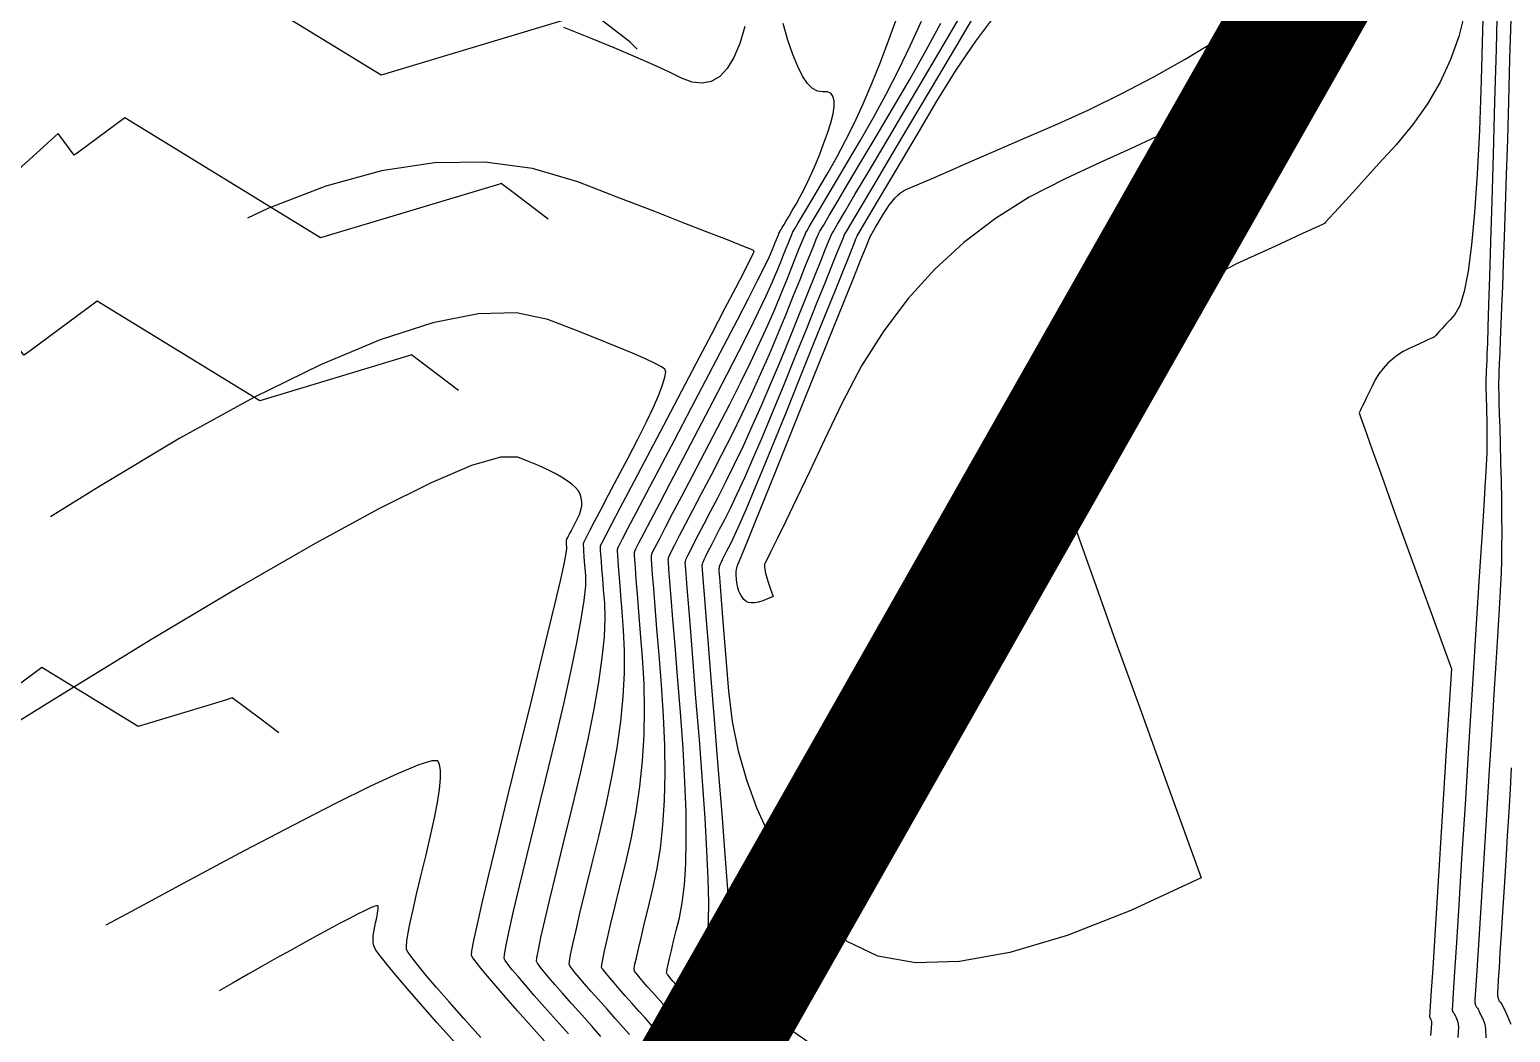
# Model space of a CAD drawing. Header units: metres. Extents: x 729358 to 732680, y 1423022 to 1426117.
# Drawn here: x 730704.09 to 730748.82, y 1425772.46 to 1425802.74 of the extents above; entities that cross this region are included whole.
import ezdxf

# ---------------------------------------------------------------- set-up
doc = ezdxf.new("R2010")
doc.units = ezdxf.units.M
doc.header["$MEASUREMENT"] = 0
doc.linetypes.add('PHANTOM', pattern=[2.5, 1.25, -0.25, 0.25, -0.25, 0.25, -0.25])
for name, color, linetype in [('36Bound', 6, 'PHANTOM'), ('CONTOUR', 59, 'Continuous'), ('HR36 IE-Exi_Xref$0$CONTOUR', 8, 'Continuous'), ('HR36 IE-Exi_Xref$0$CONTOURINDEX', 10, 'Continuous'), ('INDEX-CON', 252, 'Continuous')]:
    doc.layers.add(name, color=color, linetype=linetype)

# ---------------------------------------------------------------- blocks, each defined once
blk = doc.blocks.new('ct 50 rai')
at = {"layer": 'CONTOUR'}
for points in [[(-253.171, 1.414), (-253.209, 0.764), (-253.25, 0.079), (-253.294, -0.642), (-253.34, -1.399), (-253.389, -2.192), (-253.437, -2.951), (-253.478, -3.61), (-253.513, -4.168), (-253.542, -4.625), (-253.564, -4.98), (-253.58, -5.235), (-253.589, -5.388), (-253.593, -5.441), (-253.592, -5.444), (-253.592, -5.449), (-253.59, -5.457), (-253.588, -5.468), (-253.585, -5.481), (-253.582, -5.496), (-253.578, -5.514), (-253.573, -5.534), (-253.567, -5.556), (-253.561, -5.576), (-253.552, -5.595), (-253.543, -5.614), (-253.533, -5.632), (-253.521, -5.648), (-253.508, -5.664), (-253.494, -5.679), (-253.476, -5.702), (-253.452, -5.742), (-253.423, -5.799), (-253.387, -5.872), (-253.345, -5.962), (-253.297, -6.068), (-253.243, -6.191), (-253.184, -6.331)], [(-278.116, -6.579), (-278.131, -6.563), (-278.145, -6.548), (-278.157, -6.535), (-278.168, -6.524), (-278.177, -6.514), (-278.185, -6.506), (-278.192, -6.5), (-278.197, -6.495), (-278.202, -6.49), (-278.207, -6.482), (-278.213, -6.473), (-278.218, -6.461), (-278.224, -6.448), (-278.231, -6.432), (-278.237, -6.413), (-278.244, -6.393), (-278.262, -6.361), (-278.3, -6.308), (-278.358, -6.233), (-278.437, -6.137), (-278.537, -6.019), (-278.657, -5.881), (-278.798, -5.721), (-278.96, -5.539), (-279.121, -5.358), (-279.262, -5.199), (-279.382, -5.061), (-279.481, -4.945), (-279.559, -4.851), (-279.616, -4.778), (-279.653, -4.727), (-279.669, -4.698), (-279.665, -4.644), (-279.642, -4.52), (-279.6, -4.324), (-279.54, -4.058), (-279.46, -3.721), (-279.362, -3.314), (-279.245, -2.836), (-279.11, -2.287), (-278.978, -1.678), (-278.875, -1.022), (-278.8, -0.318), (-278.752, 0.433), (-278.733, 1.233), (-278.741, 2.08), (-278.778, 2.976), (-278.842, 3.919), (-278.915, 4.825), (-278.978, 5.612), (-279.032, 6.278), (-279.075, 6.823), (-279.108, 7.248), (-279.132, 7.553), (-279.145, 7.737), (-279.148, 7.801), (-279.147, 7.805), (-279.145, 7.811), (-279.143, 7.817), (-279.142, 7.824), (-279.14, 7.833), (-279.138, 7.842), (-279.136, 7.853), (-279.135, 7.865), (-279.108, 7.924), (-279.032, 8.075), (-278.906, 8.32), (-278.73, 8.658), (-278.505, 9.089), (-278.23, 9.613), (-277.906, 10.23), (-277.532, 10.94), (-277.147, 11.678), (-276.789, 12.376), (-276.459, 13.036), (-276.156, 13.656), (-275.88, 14.238), (-275.632, 14.781), (-275.412, 15.285), (-275.219, 15.75), (-275.05, 16.169), (-274.904, 16.532), (-274.78, 16.839), (-274.678, 17.092), (-274.598, 17.289), (-274.541, 17.431), (-274.506, 17.518), (-274.493, 17.55), (-274.491, 17.553), (-274.489, 17.557), (-274.487, 17.56), (-274.486, 17.563), (-274.484, 17.566), (-274.483, 17.569), (-274.482, 17.571), (-274.481, 17.574), (-274.454, 17.619), (-274.376, 17.75), (-274.247, 17.968), (-274.068, 18.272), (-273.837, 18.661), (-273.554, 19.138), (-273.221, 19.7), (-272.837, 20.348), (-272.435, 21.046), (-272.05, 21.756), (-271.681, 22.479), (-271.328, 23.213), (-270.992, 23.96)], [(-279.806, -6.647), (-279.999, -6.428), (-280.226, -6.173), (-280.486, -5.881), (-280.747, -5.588), (-280.974, -5.331), (-281.168, -5.108), (-281.328, -4.92), (-281.454, -4.768), (-281.547, -4.651), (-281.606, -4.568), (-281.632, -4.521), (-281.625, -4.434), (-281.588, -4.233), (-281.521, -3.917), (-281.423, -3.487), (-281.295, -2.943), (-281.136, -2.285), (-280.947, -1.512), (-280.728, -0.625), (-280.511, 0.298), (-280.33, 1.179), (-280.184, 2.016), (-280.073, 2.812), (-279.998, 3.564), (-279.959, 4.274), (-279.954, 4.941), (-279.985, 5.566), (-280.031, 6.132), (-280.07, 6.623), (-280.103, 7.04), (-280.13, 7.381), (-280.15, 7.648), (-280.163, 7.84), (-280.171, 7.958), (-280.172, 8), (-280.169, 8.005), (-280.167, 8.011), (-280.165, 8.017), (-280.164, 8.023), (-280.162, 8.03), (-280.161, 8.037), (-280.159, 8.044), (-280.158, 8.051), (-280.122, 8.124), (-280.017, 8.328), (-279.843, 8.662), (-279.599, 9.128), (-279.286, 9.723), (-278.904, 10.45), (-278.453, 11.307), (-277.932, 12.296), (-277.408, 13.291), (-276.947, 14.172), (-276.549, 14.938), (-276.213, 15.588), (-275.94, 16.124), (-275.73, 16.544), (-275.583, 16.849), (-275.498, 17.039), (-275.448, 17.163), (-275.404, 17.272), (-275.367, 17.364), (-275.335, 17.441), (-275.311, 17.502), (-275.292, 17.547), (-275.28, 17.577), (-275.274, 17.59), (-275.271, 17.595), (-275.269, 17.6), (-275.267, 17.604), (-275.265, 17.607), (-275.264, 17.61), (-275.263, 17.612), (-275.262, 17.613), (-275.262, 17.614), (-275.254, 17.628), (-275.231, 17.666), (-275.193, 17.73), (-275.14, 17.819), (-275.072, 17.934), (-274.989, 18.074), (-274.891, 18.24), (-274.778, 18.43), (-274.658, 18.642), (-274.538, 18.869), (-274.418, 19.113), (-274.299, 19.374), (-274.18, 19.65), (-274.061, 19.943), (-273.943, 20.252), (-273.825, 20.578), (-273.724, 20.889), (-273.657, 21.156), (-273.625, 21.379), (-273.626, 21.557), (-273.661, 21.692), (-273.73, 21.782), (-273.833, 21.827), (-273.97, 21.828), (-274.124, 21.842), (-274.276, 21.926), (-274.427, 22.079), (-274.577, 22.302), (-274.726, 22.594), (-274.874, 22.956), (-275.021, 23.387), (-275.166, 23.888)], [(-276.32, 23.8), (-276.475, 23.285), (-276.653, 22.861), (-276.857, 22.529), (-277.084, 22.289), (-277.336, 22.14), (-277.613, 22.082), (-277.914, 22.116), (-278.239, 22.242), (-278.619, 22.427), (-279.084, 22.64), (-279.635, 22.881), (-280.27, 23.149), (-280.99, 23.446), (-281.795, 23.77)], [(-281.653, -6.625), (-282.013, -6.223), (-282.373, -5.818), (-282.687, -5.462), (-282.954, -5.155), (-283.175, -4.896), (-283.35, -4.685), (-283.478, -4.523), (-283.559, -4.409), (-283.595, -4.344), (-283.586, -4.224), (-283.535, -3.946), (-283.442, -3.51), (-283.307, -2.917), (-283.13, -2.165), (-282.911, -1.255), (-282.65, -0.188), (-282.347, 1.037), (-282.044, 2.275), (-281.785, 3.38), (-281.568, 4.351), (-281.395, 5.19), (-281.264, 5.895), (-281.176, 6.468), (-281.131, 6.907), (-281.129, 7.214), (-281.147, 7.439), (-281.162, 7.635), (-281.175, 7.802), (-281.184, 7.94), (-281.191, 8.048), (-281.195, 8.128), (-281.196, 8.178), (-281.195, 8.199), (-281.192, 8.206), (-281.19, 8.212), (-281.188, 8.217), (-281.186, 8.222), (-281.184, 8.227), (-281.183, 8.231), (-281.182, 8.234), (-281.182, 8.238), (-281.161, 8.28), (-281.098, 8.399), (-280.995, 8.597), (-280.851, 8.872), (-280.665, 9.225), (-280.439, 9.655), (-280.171, 10.164), (-279.862, 10.75), (-279.556, 11.339), (-279.298, 11.856), (-279.086, 12.302), (-278.922, 12.676), (-278.806, 12.978), (-278.736, 13.208), (-278.714, 13.367), (-278.739, 13.454), (-278.837, 13.522), (-279.033, 13.624), (-279.328, 13.76), (-279.721, 13.93), (-280.212, 14.134), (-280.802, 14.372), (-281.49, 14.645), (-282.276, 14.951), (-283.219, 15.155), (-284.376, 15.12), (-285.749, 14.847), (-287.337, 14.334), (-289.139, 13.583), (-291.156, 12.592), (-293.389, 11.363), (-295.836, 9.895), (-297.298, 8.988)], [(-285.066, -6.906), (-285.625, -6.278), (-286.112, -5.726), (-286.527, -5.249), (-286.87, -4.847), (-287.141, -4.52), (-287.339, -4.268), (-287.466, -4.092), (-287.521, -3.99), (-287.536, -3.923), (-287.546, -3.85), (-287.55, -3.77), (-287.547, -3.683), (-287.539, -3.589), (-287.525, -3.489), (-287.505, -3.383), (-287.479, -3.27), (-287.453, -3.16), (-287.432, -3.062), (-287.416, -2.978), (-287.405, -2.907), (-287.399, -2.849), (-287.399, -2.804), (-287.404, -2.772), (-287.414, -2.753), (-287.448, -2.753), (-287.526, -2.779), (-287.647, -2.831), (-287.811, -2.908), (-288.019, -3.012), (-288.27, -3.14), (-288.564, -3.295), (-288.902, -3.476), (-289.269, -3.674), (-289.651, -3.883), (-290.048, -4.102), (-290.459, -4.331), (-290.886, -4.571), (-291.328, -4.821), (-291.784, -5.081), (-292.204, -5.322)]]:
    blk.add_lwpolyline(points, dxfattribs=at)
at = {"layer": 'CONTOUR', "flags": 128}
for points in [[(-273.707, 17.519), (-273.66, 17.599), (-273.526, 17.826), (-273.305, 18.2), (-272.997, 18.72), (-272.602, 19.387), (-272.12, 20.2), (-271.551, 21.16), (-270.896, 22.266), (-270.233, 23.393), (-269.643, 24.412)], [(-253.594, 24.488), (-253.633, 23.115), (-253.678, 21.532), (-253.724, 19.935), (-253.764, 18.524), (-253.8, 17.296), (-253.831, 16.253), (-253.857, 15.393), (-253.879, 14.719), (-253.895, 14.228), (-253.906, 13.922), (-253.915, 13.721), (-253.922, 13.546), (-253.928, 13.398), (-253.933, 13.276), (-253.937, 13.181), (-253.94, 13.112), (-253.942, 13.07), (-253.942, 13.054), (-253.942, 13.052), (-253.942, 13.049), (-253.942, 13.047), (-253.942, 13.045), (-253.942, 13.044), (-253.942, 13.042), (-253.942, 13.041), (-253.942, 13.04), (-253.942, 13.025), (-253.941, 12.983), (-253.939, 12.912), (-253.936, 12.814), (-253.933, 12.688), (-253.929, 12.533), (-253.924, 12.352), (-253.918, 12.142), (-253.912, 11.925), (-253.909, 11.72), (-253.906, 11.528), (-253.906, 11.35), (-253.907, 11.184), (-253.909, 11.031), (-253.913, 10.89), (-253.919, 10.763), (-253.933, 10.523), (-253.962, 10.046), (-254.006, 9.332), (-254.065, 8.379), (-254.139, 7.19), (-254.228, 5.763), (-254.332, 4.098), (-254.451, 2.197), (-254.569, 0.302), (-254.672, -1.34), (-254.759, -2.729), (-254.83, -3.866), (-254.885, -4.751), (-254.925, -5.383), (-254.949, -5.762), (-254.957, -5.889), (-254.957, -5.891), (-254.956, -5.893), (-254.956, -5.896), (-254.955, -5.901), (-254.953, -5.906), (-254.952, -5.913), (-254.95, -5.921), (-254.948, -5.929), (-254.946, -5.938), (-254.943, -5.947), (-254.939, -5.955), (-254.935, -5.963), (-254.931, -5.971), (-254.926, -5.978), (-254.92, -5.985), (-254.914, -5.991), (-254.907, -6.001), (-254.897, -6.018), (-254.884, -6.042), (-254.869, -6.073), (-254.851, -6.112), (-254.83, -6.157), (-254.807, -6.21), (-254.782, -6.27), (-254.768, -6.416), (-254.782, -6.729)], [(-275.588, -6.827), (-276, -6.537), (-276.337, -6.299), (-276.599, -6.115), (-276.786, -5.983), (-276.898, -5.904), (-276.935, -5.877), (-276.937, -5.876), (-276.94, -5.872), (-276.946, -5.866), (-276.955, -5.857), (-276.965, -5.845), (-276.978, -5.831), (-276.994, -5.814), (-277.011, -5.795), (-277.029, -5.775), (-277.045, -5.758), (-277.058, -5.744), (-277.07, -5.732), (-277.079, -5.722), (-277.086, -5.714), (-277.091, -5.709), (-277.094, -5.706), (-277.096, -5.703), (-277.099, -5.697), (-277.103, -5.688), (-277.108, -5.676), (-277.113, -5.661), (-277.12, -5.642), (-277.127, -5.621), (-277.135, -5.597), (-277.147, -5.568), (-277.167, -5.533), (-277.193, -5.492), (-277.227, -5.445), (-277.268, -5.392), (-277.316, -5.333), (-277.371, -5.269), (-277.433, -5.198), (-277.495, -5.128), (-277.549, -5.067), (-277.595, -5.014), (-277.633, -4.97), (-277.663, -4.933), (-277.685, -4.905), (-277.699, -4.886), (-277.706, -4.875), (-277.704, -4.854), (-277.695, -4.806), (-277.679, -4.731), (-277.656, -4.629), (-277.626, -4.5), (-277.588, -4.343), (-277.543, -4.16), (-277.491, -3.949), (-277.445, -3.655), (-277.42, -3.223), (-277.416, -2.653), (-277.431, -1.945), (-277.467, -1.098), (-277.524, -0.113), (-277.601, 1.01), (-277.698, 2.271), (-277.799, 3.519), (-277.887, 4.6), (-277.96, 5.515), (-278.02, 6.265), (-278.067, 6.848), (-278.1, 7.265), (-278.119, 7.517), (-278.125, 7.602), (-278.124, 7.605), (-278.123, 7.61), (-278.121, 7.617), (-278.12, 7.626), (-278.118, 7.636), (-278.116, 7.648), (-278.113, 7.662), (-278.111, 7.678), (-278.094, 7.723), (-278.046, 7.823), (-277.969, 7.978), (-277.861, 8.189), (-277.724, 8.455), (-277.556, 8.776), (-277.359, 9.153), (-277.131, 9.585), (-276.885, 10.064), (-276.631, 10.58), (-276.369, 11.133), (-276.098, 11.724), (-275.82, 12.353), (-275.535, 13.018), (-275.241, 13.721), (-274.939, 14.462), (-274.652, 15.174), (-274.403, 15.792), (-274.193, 16.316), (-274.02, 16.745), (-273.884, 17.08), (-273.787, 17.321), (-273.728, 17.467), (-273.707, 17.519)], [(-262.542, -1.908), (-264.666, -2.9), (-266.59, -3.653), (-268.316, -4.167), (-269.844, -4.442), (-271.173, -4.478), (-272.304, -4.275), (-273.237, -3.833), (-273.97, -3.152), (-274.57, -2.344), (-275.099, -1.521), (-275.559, -0.683), (-275.948, 0.169), (-276.268, 1.036), (-276.517, 1.918), (-276.697, 2.814), (-276.806, 3.725), (-276.876, 4.587), (-276.936, 5.333), (-276.987, 5.965), (-277.029, 6.482), (-277.061, 6.884), (-277.084, 7.172), (-277.097, 7.345), (-277.102, 7.403), (-277.101, 7.405), (-277.1, 7.41), (-277.099, 7.417), (-277.098, 7.427), (-277.096, 7.439), (-277.093, 7.454), (-277.091, 7.472), (-277.088, 7.492), (-277.079, 7.522), (-277.06, 7.57), (-277.031, 7.636), (-276.992, 7.72), (-276.942, 7.821), (-276.882, 7.94), (-276.812, 8.076), (-276.731, 8.23), (-276.623, 8.45), (-276.472, 8.784), (-276.278, 9.231), (-276.041, 9.792), (-275.761, 10.467), (-275.437, 11.256), (-275.07, 12.158), (-274.66, 13.174), (-274.255, 14.18), (-273.904, 15.051), (-273.607, 15.789), (-273.363, 16.393), (-273.174, 16.863), (-273.039, 17.199), (-272.958, 17.401), (-272.93, 17.469), (-272.93, 17.47), (-272.929, 17.472), (-272.928, 17.474), (-272.926, 17.476), (-272.925, 17.48), (-272.923, 17.483), (-272.921, 17.488), (-272.918, 17.492), (-272.879, 17.56), (-272.765, 17.753), (-272.577, 18.071), (-272.314, 18.514), (-271.977, 19.083), (-271.566, 19.777), (-271.081, 20.596), (-270.521, 21.54), (-269.929, 22.498), (-269.345, 23.357), (-268.769, 24.118)], [(-254.575, 24.223), (-254.759, 23.498), (-255.008, 22.797), (-255.322, 22.119), (-255.7, 21.465), (-256.143, 20.835), (-256.651, 20.228), (-257.158, 19.671), (-257.597, 19.187), (-257.968, 18.778), (-258.273, 18.443), (-258.509, 18.183), (-258.679, 17.997), (-258.781, 17.885), (-258.815, 17.847), (-258.857, 17.828), (-258.981, 17.771), (-259.187, 17.676), (-259.475, 17.543), (-259.845, 17.373), (-260.298, 17.165), (-260.832, 16.92), (-261.449, 16.636), (-262.086, 16.31), (-262.681, 15.936), (-263.235, 15.513), (-263.748, 15.043), (-264.219, 14.524), (-264.649, 13.957), (-265.038, 13.342), (-265.385, 12.679), (-265.692, 12.033), (-265.959, 11.472), (-266.187, 10.995), (-266.376, 10.601), (-266.526, 10.291), (-266.637, 10.066), (-266.708, 9.924), (-266.74, 9.866), (-266.685, 9.668), (-266.496, 9.106), (-266.173, 8.181), (-265.715, 6.891), (-265.124, 5.237), (-264.397, 3.219), (-263.537, 0.838), (-262.542, -1.908)]]:
    blk.add_lwpolyline(points, dxfattribs=at)
at = {"layer": 'INDEX-CON'}
for points in [[(-253.186, 24.016), (-253.221, 22.799), (-253.257, 21.547), (-253.291, 20.386), (-253.324, 19.316), (-253.355, 18.338), (-253.385, 17.45), (-253.413, 16.653), (-253.439, 15.948), (-253.464, 15.333), (-253.486, 14.8), (-253.505, 14.337), (-253.522, 13.945), (-253.535, 13.624), (-253.546, 13.374), (-253.553, 13.195), (-253.558, 13.087), (-253.559, 13.049), (-253.559, 13.047), (-253.559, 13.045), (-253.559, 13.043), (-253.559, 13.041), (-253.559, 13.039), (-253.559, 13.037), (-253.559, 13.034), (-253.559, 13.032), (-253.558, 12.993), (-253.555, 12.879), (-253.55, 12.691), (-253.543, 12.428), (-253.534, 12.091), (-253.522, 11.68), (-253.509, 11.195), (-253.494, 10.635), (-253.479, 10.055), (-253.469, 9.51), (-253.463, 8.998), (-253.461, 8.521), (-253.464, 8.079), (-253.471, 7.67), (-253.482, 7.296), (-253.497, 6.956), (-253.518, 6.565), (-253.549, 6.037), (-253.589, 5.373), (-253.637, 4.572), (-253.694, 3.635), (-253.761, 2.56), (-253.836, 1.35), (-253.92, 0.002), (-254.003, -1.325), (-254.075, -2.475), (-254.136, -3.449), (-254.186, -4.246), (-254.225, -4.866), (-254.252, -5.309), (-254.269, -5.575), (-254.275, -5.665), (-254.274, -5.667), (-254.274, -5.671), (-254.273, -5.677), (-254.271, -5.684), (-254.269, -5.694), (-254.267, -5.705), (-254.264, -5.717), (-254.261, -5.732), (-254.257, -5.747), (-254.252, -5.761), (-254.246, -5.775), (-254.239, -5.789), (-254.232, -5.801), (-254.224, -5.813), (-254.214, -5.825), (-254.204, -5.835), (-254.192, -5.852), (-254.175, -5.88), (-254.153, -5.92), (-254.128, -5.973), (-254.098, -6.037), (-254.064, -6.113), (-254.025, -6.201), (-253.983, -6.301), (-253.949, -6.465), (-253.939, -6.745)], [(-276.948, -6.648), (-277.187, -6.479), (-277.358, -6.359), (-277.46, -6.287), (-277.495, -6.262), (-277.496, -6.261), (-277.499, -6.258), (-277.505, -6.252), (-277.512, -6.243), (-277.522, -6.233), (-277.534, -6.22), (-277.548, -6.205), (-277.564, -6.187), (-277.58, -6.169), (-277.595, -6.153), (-277.608, -6.14), (-277.619, -6.128), (-277.628, -6.118), (-277.636, -6.11), (-277.641, -6.104), (-277.646, -6.101), (-277.649, -6.097), (-277.653, -6.09), (-277.658, -6.081), (-277.663, -6.069), (-277.669, -6.054), (-277.675, -6.037), (-277.682, -6.017), (-277.69, -5.995), (-277.704, -5.964), (-277.733, -5.92), (-277.776, -5.862), (-277.832, -5.791), (-277.902, -5.706), (-277.987, -5.607), (-278.085, -5.495), (-278.197, -5.369), (-278.308, -5.243), (-278.406, -5.133), (-278.489, -5.038), (-278.557, -4.957), (-278.611, -4.892), (-278.651, -4.842), (-278.676, -4.806), (-278.687, -4.786), (-278.684, -4.749), (-278.668, -4.663), (-278.64, -4.528), (-278.598, -4.344), (-278.543, -4.111), (-278.475, -3.829), (-278.394, -3.498), (-278.3, -3.118), (-278.212, -2.667), (-278.148, -2.123), (-278.108, -1.486), (-278.092, -0.756), (-278.1, 0.067), (-278.133, 0.983), (-278.189, 1.993), (-278.27, 3.095), (-278.357, 4.172), (-278.432, 5.106), (-278.496, 5.896), (-278.548, 6.544), (-278.588, 7.048), (-278.616, 7.409), (-278.632, 7.627), (-278.637, 7.701), (-278.635, 7.705), (-278.634, 7.71), (-278.632, 7.717), (-278.631, 7.725), (-278.629, 7.734), (-278.627, 7.745), (-278.625, 7.758), (-278.623, 7.772), (-278.601, 7.823), (-278.539, 7.949), (-278.437, 8.149), (-278.296, 8.424), (-278.114, 8.772), (-277.893, 9.195), (-277.632, 9.692), (-277.332, 10.263), (-277.016, 10.871), (-276.71, 11.478), (-276.414, 12.084), (-276.127, 12.69), (-275.85, 13.295), (-275.583, 13.9), (-275.326, 14.503), (-275.079, 15.106), (-274.851, 15.671), (-274.654, 16.162), (-274.487, 16.577), (-274.349, 16.917), (-274.242, 17.183), (-274.165, 17.373), (-274.119, 17.489), (-274.102, 17.529), (-274.1, 17.532), (-274.099, 17.536), (-274.097, 17.539), (-274.096, 17.542), (-274.094, 17.545), (-274.093, 17.548), (-274.091, 17.551), (-274.09, 17.553), (-274.054, 17.615), (-273.949, 17.792), (-273.775, 18.087), (-273.531, 18.498), (-273.219, 19.025), (-272.837, 19.669), (-272.386, 20.43), (-271.866, 21.307), (-271.334, 22.219), (-270.847, 23.084), (-270.404, 23.902)], [(-278.941, -6.603), (-279.043, -6.483), (-279.172, -6.333), (-279.328, -6.154), (-279.512, -5.947), (-279.723, -5.71), (-279.934, -5.473), (-280.118, -5.265), (-280.275, -5.085), (-280.404, -4.933), (-280.507, -4.809), (-280.582, -4.714), (-280.629, -4.648), (-280.65, -4.609), (-280.645, -4.539), (-280.615, -4.376), (-280.56, -4.121), (-280.481, -3.773), (-280.378, -3.332), (-280.249, -2.799), (-280.096, -2.174), (-279.919, -1.456), (-279.745, -0.69), (-279.603, 0.078), (-279.492, 0.849), (-279.413, 1.622), (-279.366, 2.399), (-279.35, 3.177), (-279.366, 3.958), (-279.414, 4.742), (-279.473, 5.479), (-279.524, 6.117), (-279.567, 6.659), (-279.602, 7.102), (-279.629, 7.448), (-279.647, 7.697), (-279.658, 7.847), (-279.66, 7.901), (-279.658, 7.905), (-279.656, 7.911), (-279.654, 7.917), (-279.653, 7.924), (-279.651, 7.931), (-279.649, 7.94), (-279.648, 7.948), (-279.646, 7.958), (-279.615, 8.024), (-279.524, 8.202), (-279.374, 8.491), (-279.165, 8.893), (-278.896, 9.406), (-278.567, 10.032), (-278.179, 10.769), (-277.732, 11.618), (-277.278, 12.485), (-276.868, 13.274), (-276.504, 13.987), (-276.184, 14.622), (-275.91, 15.181), (-275.681, 15.662), (-275.497, 16.067), (-275.358, 16.395), (-275.249, 16.666), (-275.154, 16.902), (-275.073, 17.102), (-275.007, 17.267), (-274.955, 17.396), (-274.917, 17.489), (-274.893, 17.547), (-274.883, 17.57), (-274.881, 17.574), (-274.879, 17.578), (-274.877, 17.582), (-274.875, 17.585), (-274.874, 17.588), (-274.873, 17.59), (-274.872, 17.592), (-274.871, 17.594), (-274.854, 17.623), (-274.804, 17.708), (-274.72, 17.849), (-274.604, 18.046), (-274.454, 18.298), (-274.272, 18.606), (-274.056, 18.97), (-273.808, 19.389), (-273.543, 19.855), (-273.279, 20.356), (-273.015, 20.893), (-272.753, 21.465), (-272.491, 22.074), (-272.23, 22.718), (-271.97, 23.399), (-271.71, 24.114)], [(-280.67, -6.702), (-280.939, -6.399), (-281.25, -6.052), (-281.56, -5.703), (-281.831, -5.396), (-282.061, -5.131), (-282.252, -4.908), (-282.402, -4.727), (-282.512, -4.587), (-282.583, -4.489), (-282.613, -4.433), (-282.605, -4.329), (-282.561, -4.09), (-282.481, -3.714), (-282.365, -3.202), (-282.212, -2.554), (-282.024, -1.77), (-281.799, -0.85), (-281.538, 0.206), (-281.278, 1.287), (-281.057, 2.279), (-280.876, 3.184), (-280.734, 4.001), (-280.631, 4.73), (-280.567, 5.371), (-280.543, 5.924), (-280.557, 6.39), (-280.589, 6.786), (-280.616, 7.129), (-280.639, 7.421), (-280.657, 7.661), (-280.67, 7.848), (-280.679, 7.984), (-280.684, 8.068), (-280.683, 8.1), (-280.681, 8.106), (-280.679, 8.111), (-280.677, 8.117), (-280.675, 8.123), (-280.673, 8.128), (-280.672, 8.134), (-280.671, 8.139), (-280.67, 8.144), (-280.633, 8.218), (-280.523, 8.43), (-280.34, 8.778), (-280.085, 9.265), (-279.758, 9.888), (-279.357, 10.649), (-278.884, 11.547), (-278.339, 12.582), (-277.793, 13.618), (-277.322, 14.516), (-276.924, 15.277), (-276.599, 15.901), (-276.348, 16.388), (-276.171, 16.738), (-276.067, 16.951), (-276.037, 17.026), (-276.126, 17.065), (-276.38, 17.167), (-276.799, 17.332), (-277.383, 17.56), (-278.132, 17.852), (-279.046, 18.207), (-280.125, 18.626), (-281.368, 19.108), (-282.734, 19.513), (-284.177, 19.703), (-285.699, 19.677), (-287.298, 19.436), (-288.976, 18.979), (-290.731, 18.306), (-291.346, 18.008)], [(-282.367, -6.851), (-282.776, -6.393), (-283.186, -5.933), (-283.543, -5.528), (-283.847, -5.178), (-284.099, -4.884), (-284.297, -4.644), (-284.443, -4.459), (-284.536, -4.33), (-284.576, -4.256), (-284.566, -4.119), (-284.508, -3.803), (-284.402, -3.307), (-284.248, -2.631), (-284.047, -1.776), (-283.798, -0.741), (-283.501, 0.474), (-283.156, 1.868), (-282.811, 3.263), (-282.512, 4.48), (-282.26, 5.519), (-282.055, 6.379), (-281.896, 7.061), (-281.785, 7.565), (-281.719, 7.89), (-281.701, 8.037), (-281.705, 8.092), (-281.708, 8.141), (-281.71, 8.183), (-281.711, 8.219), (-281.712, 8.248), (-281.711, 8.272), (-281.709, 8.288), (-281.707, 8.299), (-281.704, 8.306), (-281.701, 8.312), (-281.699, 8.317), (-281.697, 8.321), (-281.695, 8.325), (-281.694, 8.328), (-281.694, 8.33), (-281.693, 8.331), (-281.688, 8.341), (-281.674, 8.369), (-281.65, 8.415), (-281.616, 8.479), (-281.573, 8.561), (-281.52, 8.662), (-281.457, 8.78), (-281.385, 8.917), (-281.319, 9.06), (-281.273, 9.196), (-281.249, 9.326), (-281.245, 9.45), (-281.263, 9.567), (-281.301, 9.678), (-281.361, 9.783), (-281.441, 9.881), (-281.548, 9.978), (-281.686, 10.081), (-281.857, 10.188), (-282.058, 10.3), (-282.292, 10.416), (-282.557, 10.538), (-282.854, 10.664), (-283.183, 10.795), (-283.704, 10.797), (-284.576, 10.538), (-285.8, 10.016), (-287.375, 9.232), (-289.303, 8.187), (-291.582, 6.879), (-294.213, 5.309), (-297.195, 3.478), (-300.157, 1.638)], [(-284.303, -6.735), (-284.812, -6.163), (-285.256, -5.66), (-285.634, -5.225), (-285.946, -4.859), (-286.193, -4.561), (-286.374, -4.332), (-286.489, -4.171), (-286.539, -4.079), (-286.545, -3.984), (-286.529, -3.815), (-286.49, -3.573), (-286.429, -3.256), (-286.346, -2.866), (-286.24, -2.403), (-286.113, -1.865), (-285.963, -1.254), (-285.816, -0.642), (-285.699, -0.102), (-285.61, 0.366), (-285.55, 0.761), (-285.519, 1.084), (-285.517, 1.335), (-285.543, 1.514), (-285.599, 1.62), (-285.778, 1.625), (-286.176, 1.498), (-286.793, 1.241), (-287.629, 0.852), (-288.684, 0.332), (-289.957, -0.319), (-291.45, -1.101), (-293.161, -2.014), (-294.874, -2.935), (-295.625, -3.338)]]:
    blk.add_lwpolyline(points, dxfattribs=at)
at = {"layer": 'INDEX-CON', "flags": 128}
for points in [[(-254.981, 4.397), (-255.135, 1.934), (-255.269, -0.201), (-255.382, -2.008), (-255.474, -3.486), (-255.546, -4.635), (-255.597, -5.456), (-255.628, -5.949), (-255.639, -6.114), (-255.639, -6.114), (-255.638, -6.115), (-255.638, -6.116), (-255.638, -6.117), (-255.638, -6.119), (-255.637, -6.121), (-255.636, -6.124), (-255.636, -6.127), (-255.635, -6.13), (-255.634, -6.133), (-255.633, -6.135), (-255.632, -6.138), (-255.63, -6.141), (-255.629, -6.143), (-255.627, -6.145), (-255.625, -6.147), (-255.622, -6.15), (-255.619, -6.156), (-255.615, -6.164), (-255.61, -6.174), (-255.604, -6.187), (-255.597, -6.202), (-255.589, -6.219), (-255.581, -6.239), (-255.578, -6.301), (-255.589, -6.447), (-255.611, -6.674)], [(-274.383, -6.897), (-274.912, -6.524), (-275.359, -6.209), (-275.725, -5.951), (-276.01, -5.751), (-276.213, -5.607), (-276.336, -5.521), (-276.376, -5.493), (-276.378, -5.491), (-276.382, -5.487), (-276.388, -5.48), (-276.397, -5.47), (-276.409, -5.457), (-276.423, -5.442), (-276.44, -5.424), (-276.459, -5.403), (-276.478, -5.382), (-276.495, -5.363), (-276.509, -5.348), (-276.521, -5.335), (-276.53, -5.325), (-276.536, -5.318), (-276.54, -5.314), (-276.542, -5.312), (-276.543, -5.31), (-276.545, -5.305), (-276.548, -5.296), (-276.552, -5.283), (-276.558, -5.267), (-276.564, -5.248), (-276.572, -5.225), (-276.581, -5.198), (-276.59, -5.171), (-276.6, -5.145), (-276.611, -5.121), (-276.622, -5.099), (-276.633, -5.079), (-276.645, -5.06), (-276.657, -5.043), (-276.67, -5.027), (-276.682, -5.013), (-276.693, -5.001), (-276.702, -4.991), (-276.71, -4.982), (-276.716, -4.975), (-276.72, -4.969), (-276.723, -4.965), (-276.724, -4.963), (-276.724, -4.959), (-276.722, -4.95), (-276.719, -4.935), (-276.714, -4.914), (-276.708, -4.889), (-276.701, -4.858), (-276.692, -4.821), (-276.681, -4.78), (-276.679, -4.643), (-276.693, -4.324), (-276.723, -3.821), (-276.771, -3.134), (-276.835, -2.264), (-276.915, -1.21), (-277.013, 0.027), (-277.127, 1.447), (-277.241, 2.865), (-277.341, 4.094), (-277.425, 5.134), (-277.493, 5.986), (-277.546, 6.648), (-277.584, 7.122), (-277.606, 7.406), (-277.613, 7.502), (-277.613, 7.505), (-277.612, 7.51), (-277.61, 7.517), (-277.609, 7.526), (-277.607, 7.538), (-277.604, 7.551), (-277.602, 7.567), (-277.599, 7.585), (-277.586, 7.623), (-277.553, 7.697), (-277.5, 7.807), (-277.427, 7.954), (-277.333, 8.138), (-277.219, 8.358), (-277.085, 8.615), (-276.931, 8.908), (-276.754, 9.257), (-276.552, 9.682), (-276.324, 10.182), (-276.07, 10.758), (-275.791, 11.41), (-275.486, 12.137), (-275.155, 12.94), (-274.799, 13.818), (-274.453, 14.677), (-274.154, 15.422), (-273.9, 16.052), (-273.692, 16.568), (-273.53, 16.97), (-273.414, 17.257), (-273.345, 17.43), (-273.321, 17.489), (-273.32, 17.491), (-273.319, 17.493), (-273.318, 17.495), (-273.316, 17.498), (-273.315, 17.501), (-273.313, 17.505), (-273.311, 17.509), (-273.309, 17.513), (-273.254, 17.606), (-273.094, 17.876), (-272.829, 18.324), (-272.459, 18.95), (-271.983, 19.752), (-271.402, 20.733), (-270.716, 21.89), (-269.925, 23.226), (-269.132, 24.566)], [(-254.001, 24.982), (-254.038, 23.68), (-254.081, 22.179), (-254.133, 20.668), (-254.199, 19.335), (-254.278, 18.182), (-254.371, 17.208), (-254.477, 16.413), (-254.597, 15.796), (-254.73, 15.359), (-254.877, 15.101), (-255.02, 14.943), (-255.145, 14.805), (-255.251, 14.689), (-255.338, 14.593), (-255.406, 14.519), (-255.455, 14.466), (-255.484, 14.433), (-255.495, 14.422), (-255.508, 14.415), (-255.545, 14.398), (-255.605, 14.371), (-255.688, 14.332), (-255.794, 14.283), (-255.924, 14.224), (-256.077, 14.153), (-256.253, 14.072), (-256.436, 13.979), (-256.606, 13.872), (-256.764, 13.751), (-256.911, 13.616), (-257.046, 13.468), (-257.169, 13.306), (-257.28, 13.13), (-257.379, 12.94), (-257.467, 12.756), (-257.544, 12.595), (-257.609, 12.458), (-257.663, 12.346), (-257.706, 12.257), (-257.737, 12.193), (-257.758, 12.152), (-257.767, 12.136), (-257.726, 12.011), (-257.598, 11.645), (-257.382, 11.039), (-257.077, 10.192), (-256.685, 9.104), (-256.205, 7.776), (-255.637, 6.206), (-254.981, 4.397)], [(-275.472, 6.588), (-275.635, 6.512), (-275.783, 6.454), (-275.915, 6.415), (-276.033, 6.394), (-276.135, 6.391), (-276.222, 6.406), (-276.293, 6.44), (-276.35, 6.493), (-276.396, 6.555), (-276.436, 6.618), (-276.472, 6.682), (-276.502, 6.748), (-276.526, 6.814), (-276.545, 6.882), (-276.559, 6.951), (-276.567, 7.021), (-276.573, 7.087), (-276.577, 7.144), (-276.581, 7.193), (-276.585, 7.233), (-276.587, 7.263), (-276.589, 7.286), (-276.59, 7.299), (-276.59, 7.303), (-276.59, 7.305), (-276.589, 7.309), (-276.588, 7.317), (-276.587, 7.327), (-276.585, 7.341), (-276.582, 7.357), (-276.579, 7.376), (-276.576, 7.399), (-276.572, 7.422), (-276.568, 7.444), (-276.563, 7.465), (-276.557, 7.485), (-276.551, 7.504), (-276.545, 7.521), (-276.538, 7.537), (-276.531, 7.553), (-276.492, 7.643), (-276.393, 7.886), (-276.233, 8.28), (-276.012, 8.826), (-275.731, 9.524), (-275.388, 10.374), (-274.984, 11.376), (-274.52, 12.53), (-274.056, 13.682), (-273.654, 14.681), (-273.313, 15.527), (-273.035, 16.219), (-272.818, 16.757), (-272.663, 17.141), (-272.571, 17.372), (-272.54, 17.449), (-272.539, 17.449), (-272.539, 17.45), (-272.538, 17.452), (-272.536, 17.455), (-272.535, 17.458), (-272.533, 17.462), (-272.531, 17.467), (-272.528, 17.472), (-272.519, 17.487), (-272.5, 17.521), (-272.469, 17.574), (-272.427, 17.645), (-272.374, 17.735), (-272.31, 17.844), (-272.234, 17.971), (-272.148, 18.117), (-272.056, 18.265), (-271.966, 18.398), (-271.877, 18.515), (-271.789, 18.618), (-271.703, 18.705), (-271.618, 18.777), (-271.534, 18.833), (-271.452, 18.875), (-271.31, 18.935), (-271.048, 19.048), (-270.667, 19.212), (-270.165, 19.429), (-269.544, 19.699), (-268.803, 20.02), (-267.942, 20.394), (-266.961, 20.821), (-265.935, 21.285), (-264.936, 21.772), (-263.966, 22.281), (-263.024, 22.814), (-262.11, 23.37), (-261.225, 23.949)], [(-259.892, 23.741), (-260.487, 23.086), (-260.99, 22.532), (-261.402, 22.079), (-261.723, 21.726), (-261.951, 21.474), (-262.089, 21.323), (-262.135, 21.272), (-262.205, 21.24), (-262.417, 21.143), (-262.769, 20.981), (-263.262, 20.754), (-263.896, 20.463), (-264.671, 20.107), (-265.587, 19.686), (-266.644, 19.2), (-267.736, 18.641), (-268.756, 18), (-269.706, 17.275), (-270.585, 16.469), (-271.393, 15.58), (-272.13, 14.608), (-272.795, 13.554), (-273.39, 12.417), (-273.916, 11.311), (-274.375, 10.349), (-274.766, 9.531), (-275.09, 8.856), (-275.346, 8.326), (-275.536, 7.939), (-275.658, 7.696), (-275.713, 7.597), (-275.728, 7.557), (-275.73, 7.493), (-275.719, 7.404), (-275.695, 7.29), (-275.659, 7.152), (-275.609, 6.988), (-275.547, 6.801), (-275.472, 6.588)]]:
    blk.add_lwpolyline(points, dxfattribs=at)

msp = doc.modelspace()

# ---------------------------------------------------------------- linework, layer by layer
at = {"layer": '36Bound', "const_width": 3.84}
msp.add_lwpolyline([(731089.287, 1424869.871), (731097.585, 1425120.068), (731110.411, 1425192.418), (731138.066, 1425349.107), (731186.636, 1425492.901), (731134.878, 1425523.957), (731220.888, 1425664.901), (730803.807, 1425911.355), (730764.779, 1425842.605), (730723.843, 1425770.493), (730682.741, 1425698.758), (730672.5, 1425703.906), (730659.078, 1425710.654), (730650.067, 1425715.184), (730455.778, 1425812.855), (730385.149, 1425653.569), (730390.362, 1425601.868), (730354.833, 1425374.706), (730264.082, 1425176.503), (730117.503, 1425088.872), (729994.076, 1425024.159), (729814.031, 1424892.64)], dxfattribs=at)
at = {"layer": 'HR36 IE-Exi_Xref$0$CONTOUR', "flags": 128}
for points, elevation in [([(730719.753, 1425797.015), (730718.654, 1425797.849), (730718.331, 1425798.094), (730718.252, 1425798.065), (730712.877, 1425796.446), (730706.961, 1425800.071), (730705.563, 1425799.036), (730705.469, 1425798.967), (730705.436, 1425798.943), (730704.949, 1425799.603), (730700.229, 1425795.319), (730699.879, 1425795.455), (730699.317, 1425795.73), (730698.967, 1425795.866), (730698.405, 1425796.141), (730694.348, 1425790.645), (730691.841, 1425787.322), (730689.199, 1425784.58), (730686.527, 1425783.381), (730686.362, 1425783.198), (730686.37, 1425783.495), (730680.245, 1425786.549)], 74.5), ([(730717.04, 1425791.842), (730716.126, 1425792.536), (730715.625, 1425792.917), (730715.503, 1425792.872), (730711.04, 1425791.528), (730706.128, 1425794.537), (730704.102, 1425793.039), (730703.966, 1425792.938), (730703.919, 1425792.903), (730703.529, 1425793.432), (730696.639, 1425787.178), (730696.129, 1425787.377), (730695.722, 1425787.576), (730695.211, 1425787.775), (730694.805, 1425787.974), (730688.882, 1425779.952), (730685.248, 1425775.135), (730685.175, 1425775.095), (730679.902, 1425774.548)], 75)]:
    msp.add_lwpolyline(points, dxfattribs=dict(at, elevation=elevation))
at = {"layer": 'HR36 IE-Exi_Xref$0$CONTOURINDEX', "flags": 128}
for points, elevation in [([(730721.002, 1425803.258), (730714.714, 1425801.364), (730707.794, 1425805.604)], 74), ([(730722.446, 1425802.151), (730722.22, 1425802.373), (730721.181, 1425803.162)], 74), ([(730711.615, 1425781.498), (730711.071, 1425781.911), (730710.213, 1425782.562), (730710.003, 1425782.486), (730707.366, 1425781.691), (730704.462, 1425783.47), (730701.182, 1425781.043), (730700.962, 1425780.881), (730700.886, 1425780.824), (730700.69, 1425781.089), (730689.461, 1425770.898), (730688.629, 1425771.221), (730688.532, 1425771.269), (730687.7, 1425771.593), (730687.603, 1425771.64), (730685.266, 1425768.475), (730679.168, 1425761.672), (730673.243, 1425752.473), (730668.897, 1425746.994), (730665.077, 1425742.178), (730657.924, 1425732.664), (730654.264, 1425732.486), (730643.015, 1425736.072)], 76)]:
    msp.add_lwpolyline(points, dxfattribs=dict(at, elevation=elevation))

# ---------------------------------------------------------------- block references
msp.add_blockref('ct 50 rai', (731002.018, 1425779.034, 78))

doc.saveas('drawing.dxf')
